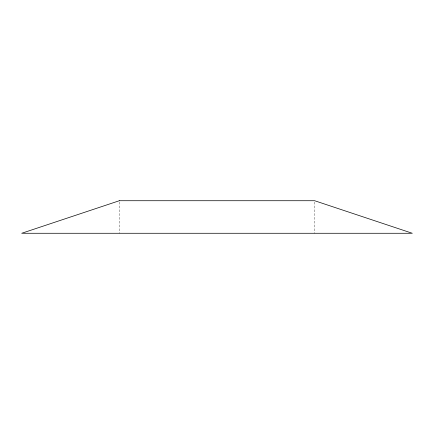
<?xml version="1.0" encoding="UTF-8"?>
<svg xmlns="http://www.w3.org/2000/svg" width="434" height="434" viewBox="0 0 434 434"><rect width="100%" height="100%" fill="white"/><g stroke="black" fill="none" stroke-linecap="round" stroke-linejoin="round"><path stroke-width="0.33" stroke-dasharray="2.17 1.63" d="M314.65 202.081L314.65 233.275M119.35 202.081L119.35 233.275"/><path stroke-width="0.65" d="M119.35 200.725L21.7 233.275L412.3 233.275L314.65 200.725L119.35 200.725"/></g></svg>
